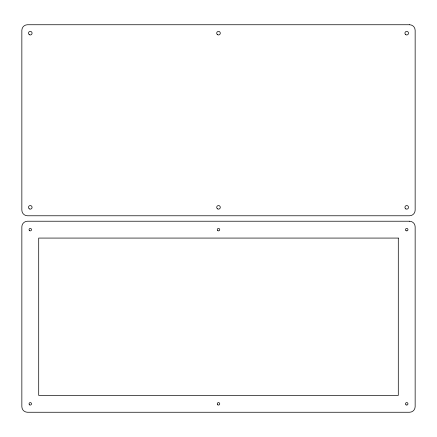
<?xml version="1.0" encoding="UTF-8"?>
<svg xmlns="http://www.w3.org/2000/svg" width="437" height="437" viewBox="0 0 437 437"><rect width="100%" height="100%" fill="white"/><g stroke="black" fill="none" stroke-linecap="round" stroke-linejoin="round"><path stroke-width="0.66" d="M409.529 24.745L27.471 24.745A5.621 5.621 0 0 0 21.85 30.361L21.85 210.159A5.621 5.621 0 0 0 27.471 215.774L409.529 215.774A5.621 5.621 0 0 0 415.15 210.159L415.15 30.361A5.621 5.621 0 0 0 409.529 24.745M409.529 221.226L27.471 221.226A5.621 5.621 0 0 0 21.85 226.841L21.85 406.639A5.621 5.621 0 0 0 27.471 412.255L409.529 412.255A5.621 5.621 0 0 0 415.15 406.639L415.15 226.841A5.621 5.621 0 0 0 409.529 221.226M398.293 238.078L38.707 238.078L38.707 395.398L398.293 395.398L398.293 238.078M217.495 34.66A1.797 1.797 0 0 0 220.292 33.299A1.797 1.797 0 0 0 217.713 31.557A1.797 1.797 0 0 0 217.495 34.66M217.495 208.837A1.797 1.797 0 0 0 220.292 207.477A1.797 1.797 0 0 0 217.713 205.729A1.797 1.797 0 0 0 217.495 208.837M405.826 34.731A1.797 1.797 0 0 0 408.519 33.174A1.797 1.797 0 0 0 405.826 31.617A1.797 1.797 0 0 0 405.826 34.731M405.826 208.902A1.797 1.797 0 0 0 408.519 207.346A1.797 1.797 0 0 0 405.826 205.789A1.797 1.797 0 0 0 405.826 208.902M29.377 34.731A1.797 1.797 0 0 0 32.076 33.174A1.797 1.797 0 0 0 29.377 31.617A1.797 1.797 0 0 0 29.377 34.731M29.377 208.902A1.797 1.797 0 0 0 32.076 207.346A1.797 1.797 0 0 0 29.377 205.789A1.797 1.797 0 0 0 29.377 208.902M406.104 404.897A1.235 1.235 0 0 0 407.956 403.826A1.235 1.235 0 0 0 406.104 402.756A1.235 1.235 0 0 0 406.104 404.897M406.104 230.725A1.235 1.235 0 0 0 407.956 229.654A1.235 1.235 0 0 0 406.104 228.584A1.235 1.235 0 0 0 406.104 230.725M29.661 404.897A1.235 1.235 0 0 0 31.513 403.826A1.235 1.235 0 0 0 29.661 402.756A1.235 1.235 0 0 0 29.661 404.897M29.661 230.725A1.235 1.235 0 0 0 31.513 229.654A1.235 1.235 0 0 0 29.661 228.584A1.235 1.235 0 0 0 29.661 230.725M217.806 404.853A1.235 1.235 0 0 0 219.735 403.914A1.235 1.235 0 0 0 217.959 402.717A1.235 1.235 0 0 0 217.806 404.853M217.883 230.725A1.235 1.235 0 0 0 219.735 229.654A1.235 1.235 0 0 0 217.883 228.584A1.235 1.235 0 0 0 217.883 230.725"/></g></svg>
